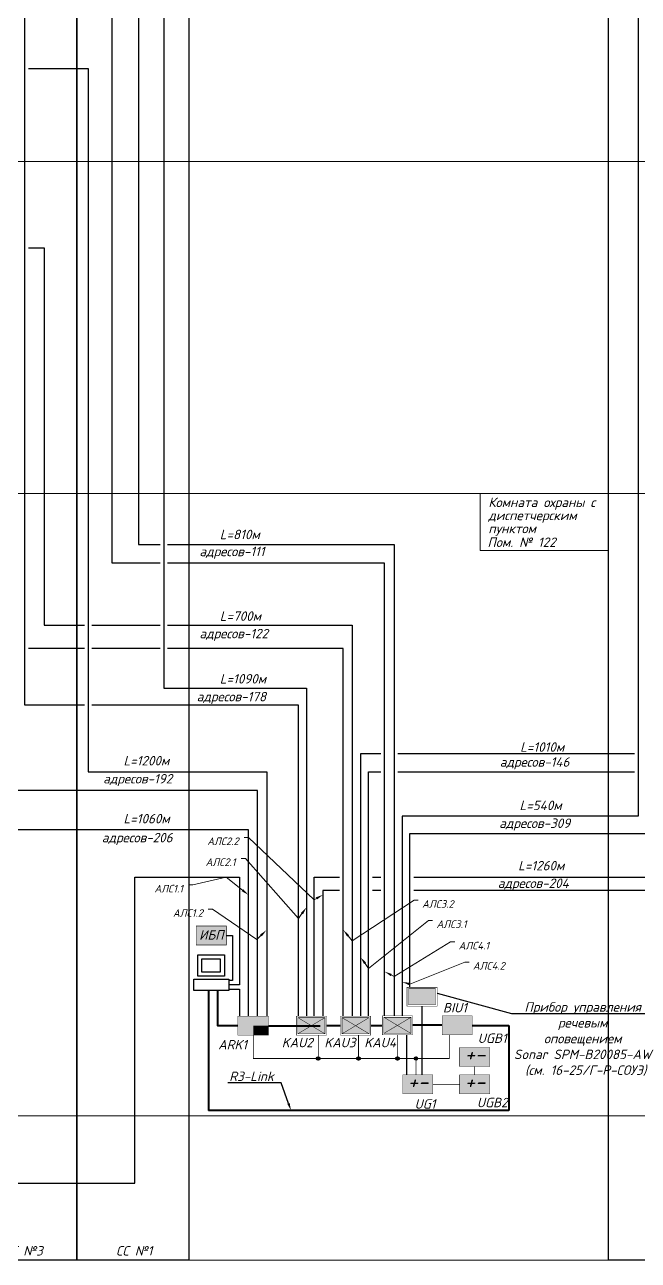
# Model space of a CAD drawing. Header units: millimetres. Extents: x -352922 to 707789, y -273589 to 355472.
# Drawn here: x -41406 to -25222, y -59382 to -26761 of the extents above; entities that cross this region are included whole.
import ezdxf
from ezdxf import colors
from ezdxf.entities.mleader import LeaderData, LeaderLine
from ezdxf.enums import TextEntityAlignment as Align
from ezdxf.math import Vec2, Vec3

# ---------------------------------------------------------------- set-up
doc = ezdxf.new("R2010")
doc.units = ezdxf.units.MM
doc.header["$LTSCALE"] = 0.5
doc.linetypes.add('CONTI', pattern=[0])
doc.linetypes.add('GOST2.303 6', pattern=[12, 8, -1.5, 1, -1.5])
doc.layers.get('0').update_dxf_attribs({"lineweight": 18})
for name, color, linetype, lineweight in [('! 1 Трасса ПС', 1, 'Continuous', 40), ('! BSN__тонкая  текст - 015', 250, 'Continuous', 15), ('! BSN__тонкая  текст - 02', 250, 'Continuous', 20), ('! тонкая  текст - 02', 5, 'Continuous', 20), ('13_text', 250, 'Continuous', 15), ('13_АПС_кабели', 1, 'Continuous', 30), ('13_АПС_оборудование', 1, 'Continuous', 30), ('13_АПС_текст', 1, 'Continuous', 30), ('BSN__тонкая  текст - 02', 5, 'Continuous', 20), ('cc_ПС', 6, 'пс  -V-V-V-V-V-V-V-', 30), ('RC-Приборы_управления_и_блоки_индикации', 1, 'Continuous', 30), ('АР_Штриховка_Стималит', 5, 'Continuous', 0), ('ОХР', 5, 'Continuous', 30), ('СС_АПС_Оборудование', 1, 'Continuous', 25), ('СС_Схема', 7, 'Continuous', 30), ('СС_Трасса_ПС', 1, 'Continuous', 25)]:
    doc.layers.add(name, color=color, linetype=linetype, lineweight=lineweight)
doc.layers.add('00_RS485', color=30, linetype='Continuous')
doc.layers.add('1-ПС оборудование', color=1, linetype='Continuous')
doc.styles.add('ISOCPEUR', font='isocpeui.ttf', dxfattribs={"height": 250})
doc.styles.get("Standard").update_dxf_attribs({"font": 'txt.shx'})
doc.linetypes.add('ограждение1', pattern='A,0.25,-0.1,[133,ltypeshp.shx,S=0.1,R=0,X=-0.1,Y=0],-0.1,1', length=1.45)
doc.linetypes.add('Открыто в трубе', pattern='A,2,[1,BDG_GOST,S=1,R=0,X=0,Y=0],-4', length=6)
doc.linetypes.add('пс  -V-V-V-V-V-V-V-', pattern='A,20,-0.2,["V",Standard,S=3,R=0,X=1,Y=-1.5],-5', length=25.2)

# ---------------------------------------------------------------- blocks, each defined once
blk = doc.blocks.new('MDL')
at = {"layer": 'АР_Штриховка_Стималит', "true_color": 0xe3e3e3}
h = blk.add_hatch(color=254, dxfattribs=at)
h.dxf.hatch_style = 1
h.paths.add_polyline_path([(137700.78, 401152.64), (137700.78, 401148.37), (137704.36, 401150.51)])
h.paths.add_polyline_path([(137707.94, 401152.64), (137700.78, 401152.64), (137704.36, 401150.51)])
h.paths.add_polyline_path([(137707.94, 401152.64), (137704.36, 401150.51), (137707.94, 401148.37)])
h.paths.add_polyline_path([(137704.36, 401150.51), (137700.78, 401148.37), (137707.94, 401148.37)])
at = {"layer": '1-ПС оборудование', "color": 1, "ltscale": 100, "const_width": 0.125, "elevation": 0}
for points in [[(137708.34, 401153.02), (137700.4, 401153.02), (137700.4, 401148), (137708.34, 401148)], [(137707.94, 401152.64), (137700.78, 401152.64), (137700.78, 401148.37), (137707.94, 401148.37)]]:
    blk.add_lwpolyline(points, close=True, dxfattribs=at)
for points in [[(137707.94, 401152.64), (137700.78, 401148.37)], [(137700.78, 401152.64), (137707.94, 401148.37)]]:
    blk.add_lwpolyline(points, dxfattribs=at)
blk = doc.blocks.new('БП1')
at = {"ltscale": 0.01, "true_color": 0xe3e3e3}
h = blk.add_hatch(color=254, dxfattribs=at)
h.dxf.hatch_style = 1
h.paths.add_polyline_path([(-11668.5, -30194.51), (-11668.5, -30189.49), (-11676.44, -30189.49), (-11676.44, -30194.51)])
at = {"layer": '! тонкая  текст - 02', "color": 1, "ltscale": 100, "const_width": 0.125, "elevation": 0}
blk.add_lwpolyline([(-11676.44, -30189.49), (-11668.5, -30189.49), (-11668.5, -30194.51), (-11676.44, -30194.51)], close=True, dxfattribs=at)
at = {"layer": '! BSN__тонкая  текст - 015', "color": 1, "style": 'ISOCPEUR'}
blk.add_text('ИБП', height=2.5, dxfattribs=at).set_placement((-11672.43, -30193.11), align=Align.CENTER)
blk = doc.blocks.new('194')
h = blk.add_hatch(color=1)
h.dxf.hatch_style = 1
h.paths.add_polyline_path([(1511.75, -5347.31), (1519.69, -5347.31), (1519.69, -5342.3)])
at = {"ltscale": 0.01, "true_color": 0xe3e3e3}
h = blk.add_hatch(color=254, dxfattribs=at)
h.dxf.hatch_style = 1
h.paths.add_polyline_path([(1519.69, -5342.3), (1511.75, -5342.3), (1511.75, -5347.31), (1519.69, -5347.31)])
at = {"layer": '! тонкая  текст - 02', "color": 1, "ltscale": 100, "const_width": 0.1}
blk.add_lwpolyline([(1511.75, -5342.3), (1519.69, -5342.3), (1519.69, -5347.31), (1511.75, -5347.31)], close=True, dxfattribs=at)
blk = doc.blocks.new('195')
at = {"ltscale": 0.01, "true_color": 0xe3e3e3}
h = blk.add_hatch(color=254, dxfattribs=at)
h.dxf.hatch_style = 1
h.paths.add_polyline_path([(-14318.13, -22148.17), (-14318.13, -22153.17), (-14310.06, -22153.17), (-14310.06, -22148.17)])
at = {"layer": 'RC-Приборы_управления_и_блоки_индикации'}
h = blk.add_hatch(color=256, dxfattribs=at)
h.dxf.hatch_style = 1
h.paths.add_polyline_path([(-14314.1, -22153.16), (-14314.1, -22150.66), (-14310.08, -22150.66), (-14310.08, -22153.16)])
at = {"layer": 'RC-Приборы_управления_и_блоки_индикации', "const_width": 0.1}
blk.add_lwpolyline([(-14310.06, -22153.17), (-14318.13, -22153.17), (-14318.13, -22148.17), (-14310.06, -22148.17)], close=True, dxfattribs=at)
blk = doc.blocks.new('АРМ СВН')
at = {"layer": 'ОХР', "color": 0, "lineweight": 30}
for points in [[(95408, 95807), (96806, 95807), (96806, 94673), (95408, 94673)], [(95618, 95588), (96582, 95588), (96582, 94891), (95618, 94891)], [(95188, 94515), (97030, 94515), (97030, 93920), (95188, 93920)]]:
    blk.add_lwpolyline(points, close=True, dxfattribs=at)

msp = doc.modelspace()

# ---------------------------------------------------------------- hatches: boundary and pattern name
at = {"layer": 'АР_Штриховка_Стималит', "true_color": 0xe3e3e3, "transparency": 33554559}
h = msp.add_hatch(color=254, dxfattribs=at)
h.dxf.hatch_style = 1
h.paths.add_polyline_path([(-31284.35111, -52211.48046), (-31284.35111, -52637.84148), (-30926.50094, -52424.66097)])
h.paths.add_polyline_path([(-30568.65076, -52211.48046), (-31284.35111, -52211.48046), (-30926.50094, -52424.66097)])
h.paths.add_polyline_path([(-30568.65076, -52211.48046), (-30926.50094, -52424.66097), (-30568.65076, -52637.84148)])
h.paths.add_polyline_path([(-30926.50094, -52424.66097), (-31284.35111, -52637.84148), (-30568.65076, -52637.84148)])

# ---------------------------------------------------------------- linework, layer by layer
at = {"layer": '! 1 Трасса ПС', "color": 84, "transparency": 33554559, "const_width": 20}
for points in [[(-32603.25935, -54053.93665), (-32603.25935, -53438.37165)], [(-31084.49919, -54487.05918), (-31084.49919, -54053.93665)], [(-29535.12015, -54263.31789), (-29535.12015, -54487.05918)], [(-29932.0958, -54737.78749), (-30639.73832, -54737.78749)]]:
    msp.add_lwpolyline(points, dxfattribs=at)
at = {"layer": '! 1 Трасса ПС', "color": 84, "transparency": 33554559}
for centre in [(-33663.75098, -54053.93665), (-32603.25935, -54053.93665), (-31575.16429, -54053.93665), (-31084.49919, -54053.93665)]:
    msp.add_circle(centre, 35.16882, dxfattribs=at)
at = {"layer": '! BSN__тонкая  текст - 02', "color": 7, "linetype": 'GOST2.303 6', "lineweight": 9, "ltscale": 0.333333, "transparency": 33554559}
msp.add_lwpolyline([(-29389.46357, -39135.35462), (-26006.07542, -39135.35462), (-26006.07542, -40643.01262), (-29389.46357, -40643.01262)], close=True, dxfattribs=at)
at = {"layer": '00_RS485', "linetype": 'ограждение1', "lineweight": 40, "ltscale": 7, "transparency": 33554559}
msp.add_line((-28641.02453, -53178.88251), (-28641.02453, -55428.25018), dxfattribs=at)
for points in [[(-36561.21396, -52256.75486), (-36561.21396, -55428.25018)], [(-36324.46132, -52256.75486), (-36324.46132, -53186.91505), (-35782.55364, -53186.91505)], [(-34976.09125, -53187.64335), (-33611.97249, -53187.64335)], [(-33446.96854, -53178.88251), (-33075.19547, -53178.88251)], [(-32281.24418, -53178.88251), (-31972.13993, -53178.88251)], [(-30395.41303, -53172.64221), (-31178.18864, -53172.64221)], [(-29601.46174, -53178.88251), (-28641.02453, -53178.88251)]]:
    msp.add_lwpolyline(points, dxfattribs=at)
at = {"layer": '1-ПС оборудование', "color": 1, "ltscale": 100, "transparency": 33554559, "const_width": 12.5}
for points in [[(-30528.48369, -52173.44875), (-31322.43498, -52173.44875), (-31322.43498, -52674.90536), (-30528.48369, -52674.90536)], [(-30568.65076, -52211.48046), (-31284.35111, -52211.48046), (-31284.35111, -52637.84148), (-30568.65076, -52637.84148)]]:
    msp.add_lwpolyline(points, close=True, dxfattribs=at)
at = {"layer": '13_АПС_кабели', "transparency": 33554687}
for points in [[(-39833.86621, -44724.75166), (-41406.43797, -44724.75166), (-41406.43797, -20055.46064), (-54160.61548, -20055.46064), (-54160.61548, -18559.71032), (-41406.43797, -18559.71032), (-41406.43797, -12402.95291), (-54160.61548, -12402.95291), (-54160.61548, -11358.38243), (-37737.4706, -11358.38243), (-37737.4706, -44279.83552), (-33976.56293, -44279.83552), (-33976.56293, -52936.91505)], [(-41306.43797, -13681.95121), (-38401.24744, -13681.95121), (-38401.24744, -40487.25506), (-37837.4706, -40487.25506)], [(-37837.4706, -40974.77463), (-39103.12489, -40974.77463), (-39103.12489, -24135.57084), (-41306.43797, -24135.57084)], [(-41306.43797, -27920.69551), (-39733.86621, -27920.69551), (-39733.86621, -46485.06325), (-35020.64832, -46485.06325), (-35020.64832, -52936.91505)], [(-41306.43797, -32649.95832), (-40897.81676, -32649.95832), (-40897.81676, -42617.67086), (-39833.86621, -42617.67086)], [(-35268.46457, -52936.91505), (-35268.46457, -46979.17885), (-42031.34832, -46979.17885), (-42031.34832, -38285.84117), (-42374.00668, -38285.84117)], [(-37637.4706, -40487.25506), (-31661.5025, -40487.25506), (-31661.5025, -52928.15421)], [(-31913.42149, -52928.15421), (-31913.42149, -40974.77463), (-37637.4706, -40974.77463)], [(-39633.86621, -42617.67086), (-37837.4706, -42617.67086)], [(-37637.4706, -42617.67086), (-32766.2835, -42617.67086), (-32766.2835, -52936.91505)], [(-39833.86621, -43228.15108), (-41306.43797, -43228.15108)], [(-37837.4706, -43228.15108), (-39633.86621, -43228.15108)], [(-33003.17237, -52936.91505), (-33003.17237, -43228.15108), (-37637.4706, -43228.15108)], [(-34188.2004, -52936.91505), (-34188.2004, -44724.75166), (-39633.86621, -44724.75166)], [(-32013.42149, -46011.3149), (-32547.34309, -46011.3149), (-32547.34309, -52936.91505)], [(-25322.49385, -46011.3149), (-31561.5025, -46011.3149)], [(-32334.31905, -52936.91505), (-32334.31905, -46485.06325), (-32013.42149, -46485.06325)], [(-31561.5025, -46485.06325), (-25322.49385, -46485.06325)], [(-33771.97787, -52936.91505), (-33771.97787, -49264.59206), (-33103.17237, -49264.59206)], [(-32234.31905, -49264.59206), (-32013.42149, -49264.59206)], [(-33103.17237, -49615.23688), (-33539.17466, -49615.23688), (-33539.17466, -52936.91505)], [(-32013.42149, -49615.23688), (-32234.31905, -49615.23688)], [(-30925.45933, -54487.05918), (-30925.45933, -52674.90536)], [(-31340.42019, -53429.61082), (-31340.42019, -54487.05918)]]:
    msp.add_lwpolyline(points, dxfattribs=at)
at = {"layer": '13_АПС_оборудование', "color": 18, "linetype": 'CONTI', "lineweight": 18, "ltscale": 100, "true_color": 0x000000, "transparency": 33554559}
for points in [[(-57927.79153, -30373.01235), (-7217.07893, -30372.86864)], [(-57927.77701, -39135.42801), (-7216.9127, -39135.28534)], [(-57927.74978, -55570.58273), (-7216.60092, -55570.47527)], [(-57927.74347, -59381.57735), (-7216.52864, -59380.61533)]]:
    msp.add_lwpolyline(points, dxfattribs=at)
at = {"layer": '13_АПС_текст', "color": 0, "transparency": 33554559}
msp.add_lwpolyline([(-36090.46429, -50806.10536), (-35928.22838, -50806.10536), (-35928.22838, -51996.47473), (-36025.98275, -51996.47473)], dxfattribs=at)
at = {"layer": 'cc_ПС', "color": 1, "linetype": 'ByBlock', "lineweight": 30, "ltscale": 30, "transparency": 33554559, "elevation": -0.25088}
msp.add_lwpolyline([(-36025.98275, -52226.05907), (-35741.27712, -52226.05907), (-35741.27712, -52936.91505)], dxfattribs=at)
at = {"layer": 'СС_Схема', "lineweight": 25, "transparency": 33554687}
for points in [[(-40034.03506, -9433.86279), (-40033.89453, -59381.49773), (-42991.6123, -59381.49773), (-42991.75282, -9433.86279)], [(-37076.31729, -9433.85447), (-37076.17677, -59381.48941), (-40033.89453, -59381.48941), (-40034.03506, -9433.85447)], [(-23048.54264, -9433.03478), (-23048.40212, -59380.66972), (-26006.11988, -59380.66972), (-26006.26041, -9433.03478)]]:
    msp.add_lwpolyline(points, close=True, dxfattribs=at)

# ---------------------------------------------------------------- block references
at = {"layer": '! BSN__тонкая  текст - 015', "color": 54, "transparency": 33554559, "xscale": 100, "yscale": 100, "zscale": 100}
msp.add_blockref('БП1', (1130759.88804, 2968393.67575, -0.25088), dxfattribs=at)
at = {"layer": 'BSN__тонкая  текст - 02', "color": 253, "transparency": 33554559, "xscale": 100, "yscale": 100, "zscale": 100}
for p in [(-13804280.74119, -40168238.77032, 0.25088), (-13802011.9613, -40168230.00949, 0.25088)]:
    msp.add_blockref('MDL', p, dxfattribs=at)
at = {"layer": 'СС_АПС_Оборудование', "lineweight": 60, "ltscale": 100, "transparency": 33554559, "xscale": 0.5, "yscale": 0.5, "zscale": 0.5}
msp.add_blockref('АРМ СВН', (-84541.04899, -99216.84865), dxfattribs=at)

# ---------------------------------------------------------------- texts
at = {"layer": '! BSN__тонкая  текст - 015', "color": 1, "transparency": 33554559, "style": 'ISOCPEUR'}
for p in [(-29531.2742, -54139.86862, -0.25088), (-31032.86801, -54865.06651, -0.25088), (-29531.2742, -54865.06651, -0.25088)]:
    msp.add_text('+-', height=400, dxfattribs=at).set_placement(p, align=Align.CENTER)
at = {"layer": '! тонкая  текст - 02', "color": 7, "linetype": 'Открыто в трубе', "lineweight": 30, "ltscale": 150, "transparency": 33554559, "char_height": 250, "width": 3194.0111786, "attachment_point": 3, "rotation": 0.001225273, "line_spacing_factor": 0.82807, "style": 'ISOCPEUR'}
for s, insert in [('\\pxql;Комната охраны с диспетчерским пунктом', (-25983.00019, -39246.3909, -0.25088)), ('Пом. № 122', (-27401.59712, -40298.62188, -0.25088))]:
    msp.add_mtext(s, dxfattribs=dict(at, insert=insert))
at = {"transparency": 33554559, "char_height": 250, "width": 18500, "attachment_point": 7, "style": 'ISOCPEUR'}
for s, insert in [('L=810м', (-36261.45982, -40343.76895, 0)), ('адресов-111', (-36799.02804, -40860.72806, 0)), ('L=700м', (-36261.45982, -42499.49511, 0)), ('адресов-122', (-36799.02804, -43028.52243, 0)), ('L=1090м', (-36261.45982, -44154.78512, 0)), ('адресов-178', (-36870.97846, -44693.16178, 0)), ('L=1010м', (-28339.10978, -45957.337, 0)), ('L=1200м', (-38801.37137, -46316.95705, 0)), ('адресов-146', (-28876.678, -46419.20811, 0)), ('адресов-192', (-39338.93959, -46861.4899, 0)), ('L=540м', (-28354.1997, -47495.76889, 0)), ('L=1060м', (-38801.37137, -47847.31125, 0)), ('адресов-309', (-28891.76792, -48035.73898, 0)), ('адресов-206', (-39374.74254, -48415.90629, 0)), ('L=1260м', (-28391.92733, -49087.51063, 0)), ('адресов-204', (-28929.49555, -49619.64187, 0))]:
    msp.add_mtext(s, dxfattribs=dict(at, insert=insert))
at = {"layer": 'СС_Схема', "ltscale": 100, "transparency": 33554687, "char_height": 250, "attachment_point": 5, "style": 'ISOCPEUR'}
for s, insert in [('\\pxt34;СС №3', (-41434.96328, -59131.52176)), ('\\pxt34;СС №1', (-38517.70139, -59131.52176))]:
    msp.add_mtext_dynamic_manual_height_columns(s, width=2550.2176366, gutter_width=6.25, heights=[0], dxfattribs=dict(at, insert=insert))
at = {"layer": 'СС_Трасса_ПС', "lineweight": 5, "transparency": 33554559, "char_height": 250, "width": 439.8349799, "attachment_point": 5, "line_spacing_factor": 0.6, "style": 'ISOCPEUR', "bg_fill": 3, "box_fill_scale": 1, "bg_fill_color": 256, "bg_fill_transparency": 0}
for s, insert in [('\\pxqc;{\\C1;BIU1}', (-30057.57203, -52711.57514)), ('\\pxqc;{\\C1;ARK1}', (-35924.0311, -53689.56575, -0.25088)), ('\\pxqc;{\\C1;UG1}', (-30846.74158, -55253.99433, -0.50175))]:
    msp.add_mtext(s, dxfattribs=dict(at, insert=insert))

# ---------------------------------------------------------------- leaders
at = {"layer": '13_text', "color": 0, "lineweight": 15, "transparency": 33554559}
ml = msp.add_multileader_mtext('Standard', dxfattribs=at)
ml.set_content('АЛС2.2', color=7, style='ISOCPEUR')
ml.set_leader_properties(color=7, linetype='Continuous', lineweight=15)
ml.build(insert=Vec2(0, 0))
ml.multileader.update_dxf_attribs({"has_text_frame": 1, "text_left_attachment_type": 0, "text_right_attachment_type": 0, "dogleg_length": 2, "arrow_head_size": 200})
ctx = ml.context
ctx.base_point, ctx.char_height, ctx.arrow_head_size, ctx.landing_gap_size, ctx.plane_origin = Vec3(-36692.24674, -48218.06923), 200, 200, 100, Vec3(-34802.48553, -38159.85225)
ctx.left_attachment, ctx.right_attachment = 0, 0
notes = []
notes.append((ctx, [(0, (1, 1, 0), (-35505.33066, -48218.06923), (-1, 0), 111.1585, [(1, [(-33539.17466, -49731.61759), (-33771.97787, -49861.34378)], 0, [])])]))
ctx.mtext.insert, ctx.mtext.flow_direction = Vec3(-36592.24674, -48218.06923), 5
ml = msp.add_multileader_mtext('Standard', dxfattribs=at)
ml.set_content('АЛС2.1', color=7, style='ISOCPEUR')
ml.set_leader_properties(color=7, linetype='Continuous', lineweight=15)
ml.build(insert=Vec2(0, 0))
ml.multileader.update_dxf_attribs({"has_text_frame": 1, "text_left_attachment_type": 0, "text_right_attachment_type": 0, "dogleg_length": 2, "arrow_head_size": 200})
ctx = ml.context
ctx.base_point, ctx.char_height, ctx.arrow_head_size, ctx.landing_gap_size, ctx.plane_origin = Vec3(-36737.62382, -48769.40316), 200, 200, 100, Vec3(-34880.28685, -38711.18618)
ctx.left_attachment, ctx.right_attachment = 0, 0
notes.append((ctx, [(0, (1, 1, 0), (-35583.13198, -48769.40316), (-1, 0), 111.1585, [(1, [(-33976.56293, -50067.88387), (-34188.2004, -50356.7789)], 0, [])])]))
ctx.mtext.insert, ctx.mtext.flow_direction = Vec3(-36637.62382, -48769.40316), 5
ml = msp.add_multileader_mtext('Standard', dxfattribs=at)
ml.set_content('АЛС1.1', color=7, style='ISOCPEUR')
ml.set_leader_properties(color=7, linetype='Continuous', lineweight=15)
ml.build(insert=Vec2(0, 0))
ml.multileader.update_dxf_attribs({"has_text_frame": 1, "text_left_attachment_type": 0, "text_right_attachment_type": 0, "dogleg_length": 2, "arrow_head_size": 200})
ctx = ml.context
ctx.base_point, ctx.char_height, ctx.arrow_head_size, ctx.landing_gap_size, ctx.plane_origin = Vec3(-38087.02576, -49469.21361), 200, 200, 100, Vec3(-36271.20394, -39410.99663)
ctx.left_attachment, ctx.right_attachment = 0, 0
notes.append((ctx, [(0, (1, 1, 0), (-36974.04907, -49469.21361), (-1, 0), 111.1585, [(1, [(-35507.2411, -49735.01735), (-36093.99105, -49264.59206)], 0, [])])]))
ctx.mtext.insert, ctx.mtext.flow_direction = Vec3(-37987.02576, -49469.21361), 5
ml = msp.add_multileader_mtext('Standard', dxfattribs=at)
ml.set_content('АЛС3.2', color=7, style='ISOCPEUR')
ml.set_leader_properties(color=7, linetype='Continuous', lineweight=15)
ml.build(insert=Vec2(0, 0))
ml.multileader.update_dxf_attribs({"has_text_frame": 1, "text_left_attachment_type": 0, "text_right_attachment_type": 0, "dogleg_length": 2, "arrow_head_size": 200})
ctx = ml.context
ctx.base_point, ctx.char_height, ctx.arrow_head_size, ctx.landing_gap_size, ctx.plane_origin = Vec3(-31024.83739, -49874.2046), 200, 200, 100, Vec3(-28956.66709, -39815.98762)
ctx.left_attachment, ctx.right_attachment = 0, 0
notes.append((ctx, [(1, (1, 1, 0), (-31135.99589, -49874.2046), (1, 0), 111.1585, [(0, [(-33003.17237, -50659.48272), (-32766.2835, -50951.47699)], 0, [])])]))
ctx.mtext.insert, ctx.mtext.flow_direction = Vec3(-30924.83739, -49874.2046), 5
ml = msp.add_multileader_mtext('Standard', dxfattribs=at)
ml.set_content('АЛС1.2', color=7, style='ISOCPEUR')
ml.set_leader_properties(color=7, linetype='Continuous', lineweight=15)
ml.build(insert=Vec2(0, 0))
ml.multileader.update_dxf_attribs({"has_text_frame": 1, "text_left_attachment_type": 0, "text_right_attachment_type": 0, "dogleg_length": 2, "arrow_head_size": 200})
ctx = ml.context
ctx.base_point, ctx.char_height, ctx.arrow_head_size, ctx.landing_gap_size, ctx.plane_origin = Vec3(-37598.3184, -50112.32696), 200, 200, 100, Vec3(-35750.07234, -40054.10998)
ctx.left_attachment, ctx.right_attachment = 0, 0
notes.append((ctx, [(0, (1, 1, 0), (-36452.91747, -50112.32696), (-1, 0), 111.1585, [(1, [(-35032.48963, -50665.866), (-35280.30588, -50909.70314)], 0, [])])]))
ctx.mtext.insert, ctx.mtext.flow_direction = Vec3(-37498.3184, -50112.32696), 5
ml = msp.add_multileader_mtext('Standard', dxfattribs=at)
ml.set_content('АЛС3.1', color=7, style='ISOCPEUR')
ml.set_leader_properties(color=7, linetype='Continuous', lineweight=15)
ml.build(insert=Vec2(0, 0))
ml.multileader.update_dxf_attribs({"has_text_frame": 1, "text_left_attachment_type": 0, "text_right_attachment_type": 0, "dogleg_length": 2, "arrow_head_size": 200})
ctx = ml.context
ctx.base_point, ctx.char_height, ctx.arrow_head_size, ctx.landing_gap_size, ctx.plane_origin = Vec3(-30646.23145, -50406.36088), 200, 200, 100, Vec3(-28578.06115, -40348.14391)
ctx.left_attachment, ctx.right_attachment = 0, 0
notes.append((ctx, [(1, (1, 1, 0), (-30757.38995, -50406.36088), (1, 0), 111.1585, [(0, [(-32547.34309, -51381.69683), (-32334.31905, -51674.07615)], 0, [])])]))
ctx.mtext.insert, ctx.mtext.flow_direction = Vec3(-30546.23145, -50406.36088), 5
ml = msp.add_multileader_mtext('Standard', dxfattribs=at)
ml.set_content('АЛС4.1', color=7, style='ISOCPEUR')
ml.set_leader_properties(color=7, linetype='Continuous', lineweight=15)
ml.build(insert=Vec2(0, 0))
ml.multileader.update_dxf_attribs({"has_text_frame": 1, "text_left_attachment_type": 0, "text_right_attachment_type": 0, "dogleg_length": 2, "arrow_head_size": 200})
ctx = ml.context
ctx.base_point, ctx.char_height, ctx.arrow_head_size, ctx.landing_gap_size, ctx.plane_origin = Vec3(-30063.51592, -50974.31325), 200, 200, 100, Vec3(-27995.34562, -40916.09628)
ctx.left_attachment, ctx.right_attachment = 0, 0
notes.append((ctx, [(1, (1, 1, 0), (-30174.67442, -50974.31325), (1, 0), 111.1585, [(0, [(-31913.42149, -51759.59137), (-31661.5025, -51890.43672)], 0, [])])]))
ctx.mtext.insert, ctx.mtext.flow_direction = Vec3(-29963.51592, -50974.31325), 5
ml = msp.add_multileader_mtext('Standard', dxfattribs=at)
ml.set_content('АЛС4.2', color=7, style='ISOCPEUR')
ml.set_leader_properties(color=7, linetype='Continuous', lineweight=15)
ml.build(insert=Vec2(0, 0))
ml.multileader.update_dxf_attribs({"has_text_frame": 1, "text_left_attachment_type": 0, "text_right_attachment_type": 0, "dogleg_length": 2, "arrow_head_size": 200})
ctx = ml.context
ctx.base_point, ctx.char_height, ctx.arrow_head_size, ctx.landing_gap_size, ctx.plane_origin = Vec3(-29684.90997, -51506.46954), 200, 200, 100, Vec3(-27616.73968, -41448.25256)
ctx.left_attachment, ctx.right_attachment = 0, 0
notes.append((ctx, [(1, (1, 1, 0), (-29796.06848, -51506.46954), (1, 0), 111.1585, [(0, [(-31447.3937, -52033.35811), (-31245.26573, -52091.48742)], 0, [])])]))
ctx.mtext.insert, ctx.mtext.flow_direction = Vec3(-29584.90997, -51506.46954), 5
at = {"layer": '13_АПС_оборудование', "color": 18, "linetype": 'CONTI', "lineweight": 20, "ltscale": 100, "true_color": 0x000000, "transparency": 33554559}
ml = msp.add_multileader_mtext('Standard', dxfattribs=at)
ml.set_content('R3-Link', color=(0, 0, 0), style='ISOCPEUR')
ml.set_leader_properties(color=256, linetype='ByLayer', lineweight=-1)
ml.build(insert=Vec2(0, 0))
ml.multileader.update_dxf_attribs({"text_left_attachment_type": 6, "text_right_attachment_type": 6, "dogleg_length": 2, "arrow_head_size": 200, "scale": 100})
ctx = ml.context
ctx.base_point, ctx.scale, ctx.char_height, ctx.arrow_head_size, ctx.landing_gap_size, ctx.plane_origin = Vec3(-36016.28244, -54699.43794), 100, 250, 200, 0, Vec3(-34630.34555, -51422.95307)
ctx.left_attachment, ctx.right_attachment, ctx.text_align_type = 6, 6, 2
notes.append((ctx, [(0, (1, 1, 0), (-34638.06275, -54699.43794), (-1, 0), 200, [(0, [(-34383.22341, -55428.25018)], 0, [])])]))
ctx.mtext.insert, ctx.mtext.alignment, ctx.mtext.flow_direction = Vec3(-34838.06275, -54399.43794), 3, 5
for ctx, leaders in notes:
    for number, flags, end, landing, length, lines in leaders:
        leader = LeaderData()
        leader.index, (leader.has_last_leader_line, leader.has_dogleg_vector, leader.attachment_direction) = number, flags
        leader.last_leader_point, leader.dogleg_vector, leader.dogleg_length = Vec3(end), Vec3(landing), length
        for number, points, colour, breaks in lines:
            line = LeaderLine()
            line.index, line.vertices, line.color, line.breaks = number, Vec3.list(points), colors.encode_raw_color(colour), breaks
            leader.lines.append(line)
        ctx.leaders.append(leader)

# ---------------------------------------------------------------- next in the draw order: hatches: boundary and pattern name
at = {"ltscale": 0.01, "true_color": 0xe3e3e3, "transparency": 33554559}
h = msp.add_hatch(color=254, dxfattribs=at)
h.dxf.hatch_style = 1
h.paths.add_polyline_path([(-30639.73832, -54988.51579), (-30639.73832, -54487.05918), (-31433.68961, -54487.05918), (-31433.68961, -54988.51579)])

# ---------------------------------------------------------------- next in the draw order: linework, layer by layer
at = {"layer": '! тонкая  текст - 02', "color": 1, "ltscale": 100, "transparency": 33554559, "const_width": 12.5}
msp.add_lwpolyline([(-31433.68961, -54487.05918), (-30639.73832, -54487.05918), (-30639.73832, -54988.51579), (-31433.68961, -54988.51579)], close=True, dxfattribs=at)
at = {"layer": '00_RS485', "linetype": 'ограждение1', "lineweight": 40, "ltscale": 7, "transparency": 33554559}
msp.add_line((-28641.02453, -55428.25018), (-36561.21396, -55428.25018), dxfattribs=at)
at = {"layer": '13_АПС_кабели', "transparency": 33554687}
for points in [[(-31245.26573, -52173.44875), (-31245.26573, -48113.46667), (-21134.21762, -48113.46667), (-21134.21762, -43228.15108), (-9048.24713, -43228.15108), (-9048.24713, -41107.3136), (-21134.21762, -41107.3136), (-21134.21762, -33046.92157), (-9048.24713, -33046.92157), (-9048.24713, -31181.42138), (-21134.21762, -31181.42138), (-21134.21762, -25523.93351), (-9048.24713, -25523.93351), (-9048.24713, -24083.27556), (-25222.49385, -24083.27556), (-25222.49385, -47656.5872), (-31447.3937, -47656.5872), (-31447.3937, -52928.15421)], [(-35507.2411, -52936.91505), (-35507.2411, -48015.41745), (-54160.61548, -48015.41745), (-54160.61548, -50248.60513), (-42031.34832, -50248.60513), (-42031.34832, -56073.51995), (-54160.61548, -56073.51995), (-54160.61548, -57348.27098), (-38500.04652, -57348.27098), (-38500.04652, -49264.59206), (-35741.27712, -49264.59206), (-35741.27712, -52108.00156), (-36025.98275, -52108.00156)]]:
    msp.add_lwpolyline(points, dxfattribs=at)

# ---------------------------------------------------------------- next in the draw order: block references
at = {"layer": '! BSN__тонкая  текст - 02', "transparency": 33554559, "xscale": 100, "yscale": 100, "zscale": 100}
for name, p in [('195', (1396030.36094, 2161880.09457)), ('194', (-181570.5294, 481301.48982))]:
    msp.add_blockref(name, p, dxfattribs=at)

# ---------------------------------------------------------------- next in the draw order: texts
at = {"layer": 'СС_Трасса_ПС', "lineweight": 5, "transparency": 33554559, "char_height": 250, "width": 439.8349799, "attachment_point": 5, "line_spacing_factor": 0.6, "style": 'ISOCPEUR', "bg_fill": 3, "box_fill_scale": 1, "bg_fill_color": 256, "bg_fill_transparency": 0}
for s, insert in [('\\pxqc;{\\C1;KAU2}', (-34216.64255, -53633.95754)), ('\\pxqc;{\\C1;KAU4}', (-32032.0564, -53633.95754))]:
    msp.add_mtext(s, dxfattribs=dict(at, insert=insert))

# ---------------------------------------------------------------- next in the draw order: linework, layer by layer
at = {"layer": '! 1 Трасса ПС', "color": 84, "transparency": 33554559, "const_width": 20}
for points in [[(-35379.32245, -53436.91505), (-35379.32245, -54053.93665), (-30208.89941, -54053.93665), (-30208.89941, -53429.61082)], [(-33663.75098, -53438.37165), (-33663.75098, -54053.93665)], [(-31575.16429, -53429.61082), (-31575.16429, -54053.93665)]]:
    msp.add_lwpolyline(points, dxfattribs=at)

# ---------------------------------------------------------------- next in the draw order: block references
at = {"layer": 'BSN__тонкая  текст - 02', "color": 253, "transparency": 33554559, "xscale": 100, "yscale": 100, "zscale": 100}
msp.add_blockref('MDL', (-13803115.01683, -40168238.77032, 0.25088), dxfattribs=at)

# ---------------------------------------------------------------- next in the draw order: texts
at = {"layer": 'СС_Трасса_ПС', "lineweight": 5, "transparency": 33554559, "insert": (-29074.84562, -55216.3663, -0.50175), "char_height": 250, "width": 439.8349799, "attachment_point": 5, "line_spacing_factor": 0.6, "style": 'ISOCPEUR', "bg_fill": 3, "box_fill_scale": 1, "bg_fill_color": 256, "bg_fill_transparency": 0}
msp.add_mtext('\\pxqc;{\\C1;UGB2}', dxfattribs=at)

# ---------------------------------------------------------------- next in the draw order: hatches: boundary and pattern name
at = {"ltscale": 0.01, "true_color": 0xe3e3e3, "transparency": 33554559}
h = msp.add_hatch(color=254, dxfattribs=at)
h.dxf.hatch_style = 1
h.paths.add_polyline_path([(-29138.14451, -54988.51579), (-29138.14451, -54487.05918), (-29932.0958, -54487.05918), (-29932.0958, -54988.51579)])

# ---------------------------------------------------------------- next in the draw order: linework, layer by layer
at = {"layer": '! тонкая  текст - 02', "color": 1, "ltscale": 100, "transparency": 33554559, "const_width": 12.5}
msp.add_lwpolyline([(-29932.0958, -54487.05918), (-29138.14451, -54487.05918), (-29138.14451, -54988.51579), (-29932.0958, -54988.51579)], close=True, dxfattribs=at)
at = {"layer": '13_АПС_кабели', "transparency": 33554687}
msp.add_lwpolyline([(-31145.26573, -49264.59206), (-9048.24713, -49264.59206), (-9048.24713, -51498.19836), (-21134.21762, -51498.19836), (-21134.21762, -55923.5126), (-9048.24713, -55923.5126), (-9048.24713, -57359.03772), (-24197.55272, -57359.03772), (-24197.55272, -49615.23688), (-31145.26573, -49615.23688)], dxfattribs=at)

# ---------------------------------------------------------------- next in the draw order: texts
at = {"layer": 'СС_Трасса_ПС', "lineweight": 5, "transparency": 33554559, "insert": (-33091.83131, -53633.95754), "char_height": 250, "width": 439.8349799, "attachment_point": 5, "line_spacing_factor": 0.6, "style": 'ISOCPEUR', "bg_fill": 3, "box_fill_scale": 1, "bg_fill_color": 256, "bg_fill_transparency": 0}
msp.add_mtext('\\pxqc;{\\C1;KAU3}', dxfattribs=at)

# ---------------------------------------------------------------- next in the draw order: leaders
at = {"layer": '13_АПС_оборудование', "color": 18, "linetype": 'CONTI', "lineweight": 18, "ltscale": 100, "true_color": 0x000000, "transparency": 33554559}
ml = msp.add_multileader_mtext('Standard', dxfattribs=at)
ml.set_content('Прибор управления \\Pречевым \\Pоповещением\\PSonar SPM-B20085-AW\\P (см. 16-25/Г-Р-СОУЭ{\\C0;)}', color=(0, 0, 0), style='ISOCPEUR')
ml.set_leader_properties(color=256, linetype='ByLayer', lineweight=-1)
ml.build(insert=Vec2(0, 0))
ml.multileader.update_dxf_attribs({"text_left_attachment_type": 6, "text_right_attachment_type": 6, "dogleg_length": 2, "arrow_head_size": 2})
ctx = ml.context
ctx.base_point, ctx.char_height, ctx.arrow_head_size, ctx.landing_gap_size, ctx.plane_origin = Vec3(-28563.32715, -52869.40492), 250, 2, 0, Vec3(-26129.39471, -46945.42872)
ctx.left_attachment, ctx.right_attachment, ctx.text_align_type = 6, 6, 1
notes = []
notes.append((ctx, [(0, (1, 1, 0), (-28565.32715, -52869.40492), (1, 0), 2, [(0, [(-30528.48369, -52325.32263)], 0, [])])]))
ctx.mtext.insert, ctx.mtext.alignment, ctx.mtext.flow_direction = Vec3(-26687.66427, -52569.40492), 2, 5
for ctx, leaders in notes:
    for number, flags, end, landing, length, lines in leaders:
        leader = LeaderData()
        leader.index, (leader.has_last_leader_line, leader.has_dogleg_vector, leader.attachment_direction) = number, flags
        leader.last_leader_point, leader.dogleg_vector, leader.dogleg_length = Vec3(end), Vec3(landing), length
        for number, points, colour, breaks in lines:
            line = LeaderLine()
            line.index, line.vertices, line.color, line.breaks = number, Vec3.list(points), colors.encode_raw_color(colour), breaks
            leader.lines.append(line)
        ctx.leaders.append(leader)

# ---------------------------------------------------------------- next in the draw order: linework, layer by layer
at = {"layer": '! BSN__тонкая  текст - 02', "color": 7, "linetype": 'GOST2.303 6', "lineweight": 9, "ltscale": 0.333333, "transparency": 33554559}
msp.add_lwpolyline([(-37076.17677, -39135.35462), (-26006.11988, -39135.35462), (-26006.11868, -55570.52682), (-37076.17556, -55570.52682)], close=True, dxfattribs=at)

# ---------------------------------------------------------------- next in the draw order: texts
at = {"layer": 'СС_Трасса_ПС', "lineweight": 5, "transparency": 33554559, "insert": (-29074.84562, -53519.49529, -0.50175), "char_height": 250, "width": 439.8349799, "attachment_point": 5, "line_spacing_factor": 0.6, "style": 'ISOCPEUR', "bg_fill": 3, "box_fill_scale": 1, "bg_fill_color": 256, "bg_fill_transparency": 0}
msp.add_mtext('\\pxqc;{\\C1;UGB1}', dxfattribs=at)

# ---------------------------------------------------------------- next in the draw order: hatches: boundary and pattern name
at = {"ltscale": 0.01, "true_color": 0xe3e3e3, "transparency": 33554559}
h = msp.add_hatch(color=254, dxfattribs=at)
h.dxf.hatch_style = 1
h.paths.add_polyline_path([(-29138.14451, -54263.31789), (-29138.14451, -53761.86129), (-29932.0958, -53761.86129), (-29932.0958, -54263.31789)])

# ---------------------------------------------------------------- next in the draw order: linework, layer by layer
at = {"layer": '! тонкая  текст - 02', "color": 1, "ltscale": 100, "transparency": 33554559, "const_width": 12.5}
msp.add_lwpolyline([(-29932.0958, -53761.86129), (-29138.14451, -53761.86129), (-29138.14451, -54263.31789), (-29932.0958, -54263.31789)], close=True, dxfattribs=at)

doc.saveas('drawing.dxf')
